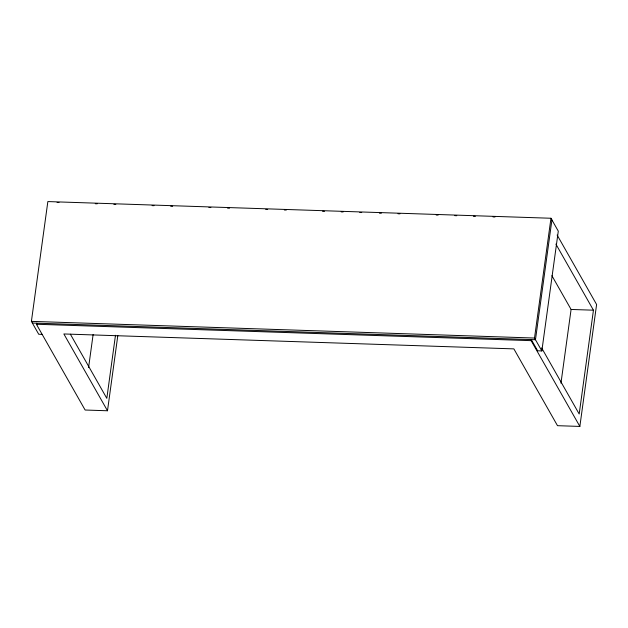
<?xml version="1.0" encoding="UTF-8"?>
<svg xmlns="http://www.w3.org/2000/svg" width="628" height="628" viewBox="0 0 628 628"><rect width="100%" height="100%" fill="white"/><g stroke="black" fill="none" stroke-linecap="round" stroke-linejoin="round"><path stroke-width="0.94" d="M42.076 334.371L38.724 334.261L31.4 321.363L47.854 201.572L550.968 218.254L558.292 231.151L541.838 350.942L537.647 350.801L531.28 339.591L531.131 340.651L579.856 426.428L557.499 425.682L513.869 348.878L63.86 333.963L107.49 410.767L85.125 410.021L36.4 324.252L36.55 323.185L37.46 324.786M88.587 367.529L93.117 334.543M115.481 335.281L106.823 398.348L70.375 334.198M107.49 410.767L117.821 335.517M541.838 350.942L534.514 338.045L550.968 218.254M551.918 219.941L535.472 339.724L32.358 323.043M560.961 383.19L571.087 309.455L551.902 275.684M555.89 244.08L593.444 310.193L579.189 414.009L541.634 347.896M579.856 426.428L596.6 304.509L557.13 235.029M57.062 202.459L59.024 202.53M95.268 203.731L97.23 203.794M113.888 204.343L115.842 204.414M152.094 205.615L154.048 205.678M170.706 206.227L172.661 206.29M208.912 207.499L210.875 207.562M227.524 208.111L229.487 208.174M265.73 209.383L267.693 209.446M284.343 209.995L286.305 210.058M322.549 211.267L324.511 211.33M341.169 211.879L343.124 211.942M359.781 212.5L361.736 212.562M379.375 213.151L381.329 213.214M397.987 213.763L399.942 213.826M436.193 215.027L438.156 215.098M454.805 215.647L456.768 215.71M473.418 216.268L475.38 216.33M493.011 216.911L494.974 216.982M571.087 309.455L593.444 310.193M31.4 321.363L534.514 338.045M36.4 324.252L531.131 340.651"/></g></svg>
